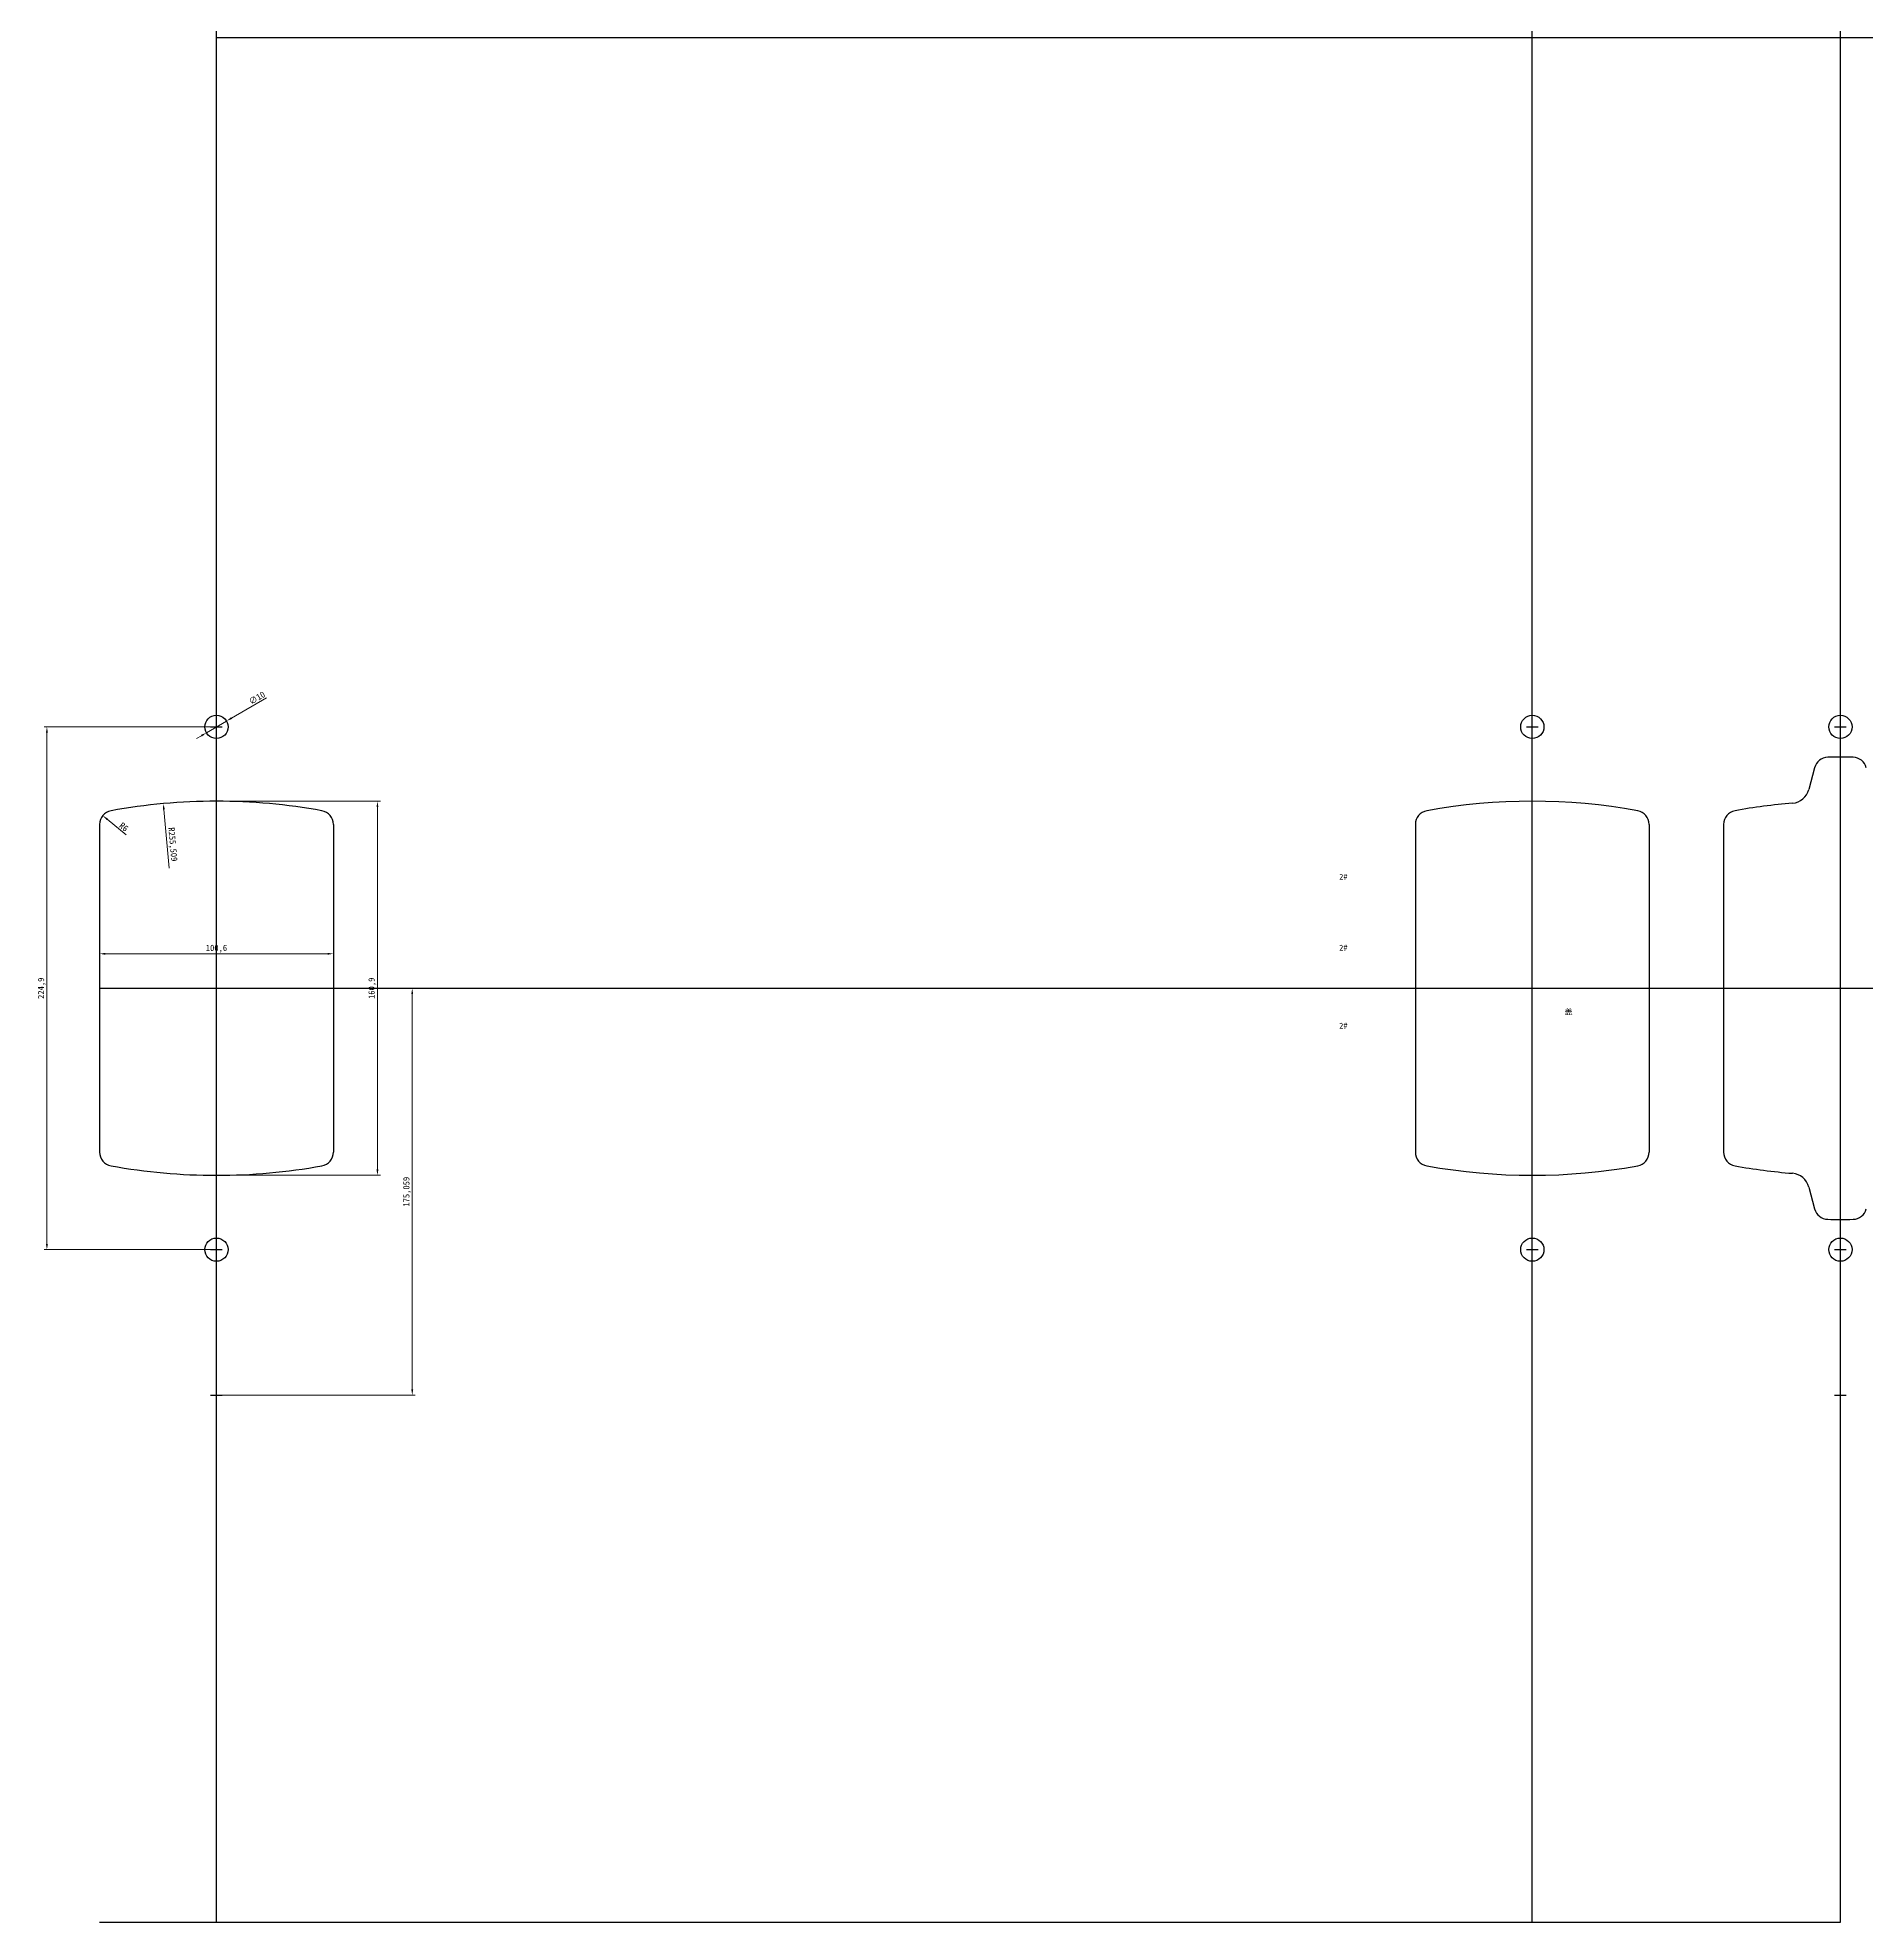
# Model space of a CAD drawing. Header units: millimetres. Extents: x -34 to 2950, y -1940 to 491.
# Drawn here: x -34 to 753, y -495 to 316 of the extents above; entities that cross this region are included whole.
import ezdxf

# ---------------------------------------------------------------- set-up
doc = ezdxf.new("R2010")
doc.units = ezdxf.units.MM
doc.dimstyles.new('ISO-25', dxfattribs={"dimtxt": 2.7, "dimasz": 2.5, "dimexe": 1.25, "dimexo": 0.625, "dimtad": 1, "dimdec": 5, "dimtxsty": 'Standard', "dimcen": 2.5, "dimadec": 3, "dimazin": 0, "dimtfac": 1, "dimtdec": 5, "dimtmove": 1, "dimatfit": 3, "dimfxl": 1, "dimlwd": 5, "dimlwe": 5, "dimarcsym": 0})

# ---------------------------------------------------------------- blocks, each defined once
blk = doc.blocks.new('*D21')
at = {"color": 0, "lineweight": 5}
for p, q in [((42.41, 19.03), (-31.18, 19.03)), ((-29.93, -203.37), (-29.93, 16.53)), ((42.41, -205.87), (-31.18, -205.87))]:
    blk.add_line(p, q, dxfattribs=at)
at = {"color": 0}
for points in [[(-30.35, 16.53), (-29.51, 16.53), (-29.93, 19.03)], [(-30.35, -203.37), (-29.51, -203.37), (-29.93, -205.87)]]:
    blk.add_solid(points, dxfattribs=at)
at = {"layer": 'Defpoints', "color": 0}
for p in [(-29.93, 19.03), (43.03, 19.03), (43.03, -205.87)]:
    blk.add_point(p, dxfattribs=at)
at = {"color": 0, "insert": (-32.13, -93.42), "char_height": 2.7, "attachment_point": 5, "rotation": 90}
blk.add_mtext('224,9', dxfattribs=at)
blk = doc.blocks.new('*D22')
at = {"color": 0, "lineweight": 5}
for p, q in [((-7.27, -92.8), (-7.27, -77.33)), ((-4.77, -78.58), (90.83, -78.58)), ((93.33, -92.8), (93.33, -77.33))]:
    blk.add_line(p, q, dxfattribs=at)
at = {"color": 0}
for points in [[(-4.77, -78.16), (-4.77, -79), (-7.27, -78.58)], [(90.83, -78.16), (90.83, -79), (93.33, -78.58)]]:
    blk.add_solid(points, dxfattribs=at)
at = {"layer": 'Defpoints', "color": 0}
for p in [(93.33, -78.58), (-7.27, -93.42), (93.33, -93.42)]:
    blk.add_point(p, dxfattribs=at)
at = {"color": 0, "insert": (43.03, -76.38), "char_height": 2.7, "attachment_point": 5}
blk.add_mtext('100,6', dxfattribs=at)
blk = doc.blocks.new('*D23')
at = {"color": 0, "lineweight": 5}
for p, q in [((43.66, -12.97), (113.55, -12.97)), ((112.3, -15.47), (112.3, -171.37)), ((43.66, -173.87), (113.55, -173.87))]:
    blk.add_line(p, q, dxfattribs=at)
at = {"color": 0}
for points in [[(111.88, -15.47), (112.72, -15.47), (112.3, -12.97)], [(111.88, -171.37), (112.72, -171.37), (112.3, -173.87)]]:
    blk.add_solid(points, dxfattribs=at)
at = {"layer": 'Defpoints', "color": 0}
for p in [(43.03, -12.97), (43.03, -173.87), (112.3, -173.87)]:
    blk.add_point(p, dxfattribs=at)
at = {"color": 0, "insert": (110.1, -93.42), "char_height": 2.7, "attachment_point": 5, "rotation": 90}
blk.add_mtext('160,9', dxfattribs=at)
blk = doc.blocks.new('*D24')
at = {"color": 0, "lineweight": 5}
blk.add_line((4.14, -27.37), (-3.97, -20.72), dxfattribs=at)
at = {"color": 0}
blk.add_solid([(-3.71, -20.39), (-4.24, -21.04), (-5.91, -19.13)], dxfattribs=at)
at = {"layer": 'Defpoints', "color": 0}
for p in [(-5.91, -19.13), (-1.27, -22.93)]:
    blk.add_point(p, dxfattribs=at)
at = {"color": 0, "insert": (3.17, -24.02), "char_height": 2.7, "attachment_point": 5, "rotation": 320.65501}
blk.add_mtext('R6', dxfattribs=at)
blk = doc.blocks.new('*D25')
at = {"color": 0, "lineweight": 5}
for p, q in [((43.66, -93.42), (128.52, -93.42)), ((127.27, -95.92), (127.27, -265.98)), ((43.66, -268.48), (128.52, -268.48))]:
    blk.add_line(p, q, dxfattribs=at)
at = {"color": 0}
for points in [[(126.85, -95.92), (127.69, -95.92), (127.27, -93.42)], [(126.85, -265.98), (127.69, -265.98), (127.27, -268.48)]]:
    blk.add_solid(points, dxfattribs=at)
at = {"layer": 'Defpoints', "color": 0}
for p in [(43.03, -93.42), (43.03, -268.48), (127.27, -268.48)]:
    blk.add_point(p, dxfattribs=at)
at = {"color": 0, "insert": (125.07, -180.95), "char_height": 2.7, "attachment_point": 5, "rotation": 90}
blk.add_mtext('175,059', dxfattribs=at)
blk = doc.blocks.new('*D26')
at = {"color": 0, "lineweight": 5}
blk.add_line((22.68, -41.75), (20.41, -16.48), dxfattribs=at)
at = {"color": 0}
blk.add_solid([(20.82, -16.45), (19.99, -16.52), (20.18, -13.99)], dxfattribs=at)
at = {"layer": 'Defpoints', "color": 0}
for p in [(20.18, -13.99), (43.03, -268.48)]:
    blk.add_point(p, dxfattribs=at)
at = {"color": 0, "insert": (23.97, -31.52), "char_height": 2.7, "attachment_point": 5, "rotation": 275.13066}
blk.add_mtext('R255,509', dxfattribs=at)
blk = doc.blocks.new('*D27')
at = {"color": 0, "lineweight": 5}
for p, q in [((64.51, 31.59), (49.51, 22.82)), ((38.72, 16.51), (47.35, 21.55)), ((36.56, 15.24), (34.4, 13.98))]:
    blk.add_line(p, q, dxfattribs=at)
at = {"color": 0}
for points in [[(36.35, 15.6), (36.77, 14.88), (38.72, 16.51)], [(49.3, 23.18), (49.72, 22.46), (47.35, 21.55)]]:
    blk.add_solid(points, dxfattribs=at)
at = {"layer": 'Defpoints', "color": 0}
for p in [(38.72, 16.51), (47.35, 21.55)]:
    blk.add_point(p, dxfattribs=at)
at = {"color": 0, "insert": (60.45, 31.5), "char_height": 2.7, "attachment_point": 5, "rotation": 30.31602}
blk.add_mtext('∅10', dxfattribs=at)

msp = doc.modelspace()

# ---------------------------------------------------------------- linework, layer by layer
for p, q in [((2040.674643, 315.550281), (43.033181, 315.550281)), ((2040.674643, 315.550281), (43.033181, 315.550281)), ((40.533181, 19.029708), (45.533181, 19.029708)), ((43.033181, 16.529708), (43.033181, 21.529708)), ((606.745344, 19.029708), (611.745344, 19.029708)), ((609.245344, 16.529708), (609.245344, 21.529708)), ((739.34535, 19.029708), (744.34535, 19.029708)), ((741.84535, 16.529708), (741.84535, 21.529708)), ((730.712644, 1.484664), (728.29101, -7.842731)), ((-7.266819, -22.934487), (-7.266819, -163.906097)), ((93.333181, -22.934487), (93.333181, -163.906097)), ((558.945344, -22.934487), (558.945344, -163.906097)), ((659.545344, -22.934487), (659.545344, -163.906097)), ((691.54535, -22.934487), (691.54535, -163.906097)), ((-7.266819, -93.420292), (2040.674643, -93.420292)), ((-7.266819, -93.420292), (2040.674643, -93.420292)), ((43.033181, -165.270292), (43.033181, -160.270292)), ((741.84535, -165.270292), (741.84535, -160.270292)), ((728.29101, -178.997853), (730.712644, -188.325248)), ((40.533181, -205.870292), (45.533181, -205.870292)), ((43.033181, -208.370292), (43.033181, -203.370292)), ((606.745344, -205.870292), (611.745344, -205.870292)), ((609.245344, -208.370292), (609.245344, -203.370292)), ((739.34535, -205.870292), (744.34535, -205.870292)), ((741.84535, -208.370292), (741.84535, -203.370292)), ((43.033181, -270.979292), (43.033181, -265.979292)), ((741.84535, -270.979292), (741.84535, -265.979292)), ((40.533181, -268.479292), (45.533181, -268.479292)), ((739.34535, -268.479292), (744.34535, -268.479292)), ((-7.266819, -495.26725), (741.84535, -495.26725))]:
    msp.add_line(p, q)
for p in [(43.033181, -495.26725), (609.245344, -495.26725), (741.84535, -495.26725)]:
    msp.add_ray(p, (0, 1))
for centre in [(43.033181, 19.029708), (609.245344, 19.029708), (741.84535, 19.029708), (43.033181, -205.870292), (609.245344, -205.870292), (741.84535, -205.870292)]:
    msp.add_circle(centre, 5)
for centre, radius, start, end in [((736.520107, -0.023104), 6, 91.136401181, 165.445858818), ((741.84535, -268.479292), 274.509, 88.863598819, 91.136401181), ((747.170593, -0.023104), 6, 14.554141182, 88.863598819), ((720.547725, -5.832373), 8, 274.635881541, 345.445858818), ((43.033181, -268.479292), 255.509, 90, 100.227011281), ((43.033181, -268.479292), 255.509, 79.772988719, 90), ((609.245344, -268.479292), 255.509, 79.772988719, 100.227011281), ((741.84535, -268.479292), 255.509, 94.635881541, 100.227011281), ((-1.266819, -22.934487), 6, 100.227011281, 180), ((87.333181, -22.934487), 6, 0, 79.772988719), ((564.945344, -22.934487), 6, 100.227011281, 180), ((653.545344, -22.934487), 6, 0, 79.772988719), ((697.54535, -22.934487), 6, 100.227011281, 180), ((-1.266819, -163.906097), 6, 180, 259.772988719), ((43.033181, 81.638708), 255.509, 259.772988719, 270), ((43.033181, 81.638708), 255.509, 270, 280.227011281), ((87.333181, -163.906097), 6, 280.227011281, 0), ((564.945344, -163.906097), 6, 180, 259.772988719), ((609.245344, 81.638708), 255.509, 259.772988719, 280.227011281), ((653.545344, -163.906097), 6, 280.227011281, 0), ((697.54535, -163.906097), 6, 180, 259.772988719), ((741.84535, 81.638708), 255.509, 259.772988719, 265.364118459), ((720.547725, -181.008211), 8, 14.554141182, 85.364118459), ((736.520107, -186.81748), 6, 194.554141182, 268.863598819), ((741.84535, 81.638708), 274.509, 268.863598819, 271.136401181), ((747.170593, -186.81748), 6, 271.136401181, 345.445858818)]:
    msp.add_arc(centre, radius, start, end)

# ---------------------------------------------------------------- texts
at = {"char_height": 2.5, "attachment_point": 1}
for s, insert, width in [('2#', (526.163545, -44.188902), 28.9815925), ('2#', (526.163545, -74.694376), 28.9815925), ('{\\fSimSun|b0|i0|c134|p54;盖}', (623.112059, -102.303054), 27.57769338), ('2#', (526.163545, -108.250395), 28.9815925)]:
    msp.add_mtext(s, dxfattribs=dict(at, insert=insert, width=width))

# ---------------------------------------------------------------- dimensions: what is measured, and where the dimension line sits
dim = msp.add_diameter_dim_2p(p1=(38.716908, 16.505863), p2=(47.349453, 21.553553), dimstyle='ISO-25')
dim.commit()
dim.dimension.update_dxf_attribs({"geometry": '*D27', "text_midpoint": (61.447226, 29.796913), "dimtype": 163})
for base, p1, p2, picture, middle in [((-29.930436, 19.029708), (43.033181, -205.870292), (43.033181, 19.029708), '*D21', (-32.130436, -93.420292)), ((112.298723, -173.870292), (43.033181, -12.970292), (43.033181, -173.870292), '*D23', (110.098723, -93.420292)), ((127.269577, -268.479292), (43.033181, -93.420292), (43.033181, -268.479292), '*D25', (125.069577, -180.949792))]:
    dim = msp.add_linear_dim(base=base, p1=p1, p2=p2, angle=90, dimstyle='ISO-25')
    dim.commit()
    dim.dimension.update_dxf_attribs({"geometry": picture, "text_midpoint": middle})
for center, mpoint, picture, middle in [((43.033181, -268.479292), (20.183726, -13.994024), '*D26', (21.77475, -31.714021)), ((-1.266819, -22.934487), (-5.906875, -19.130558), '*D24', (1.919304, -25.546479))]:
    dim = msp.add_radius_dim(center=center, mpoint=mpoint, dimstyle='ISO-25')
    dim.commit()
    dim.dimension.update_dxf_attribs({"geometry": picture, "text_midpoint": middle, "dimtype": 164})
dim = msp.add_linear_dim(base=(93.333181, -78.580101), p1=(-7.266819, -93.420292), p2=(93.333181, -93.420292), dimstyle='ISO-25')
dim.commit()
dim.dimension.update_dxf_attribs({"geometry": '*D22', "text_midpoint": (43.033181, -76.380101)})

doc.saveas('drawing.dxf')
